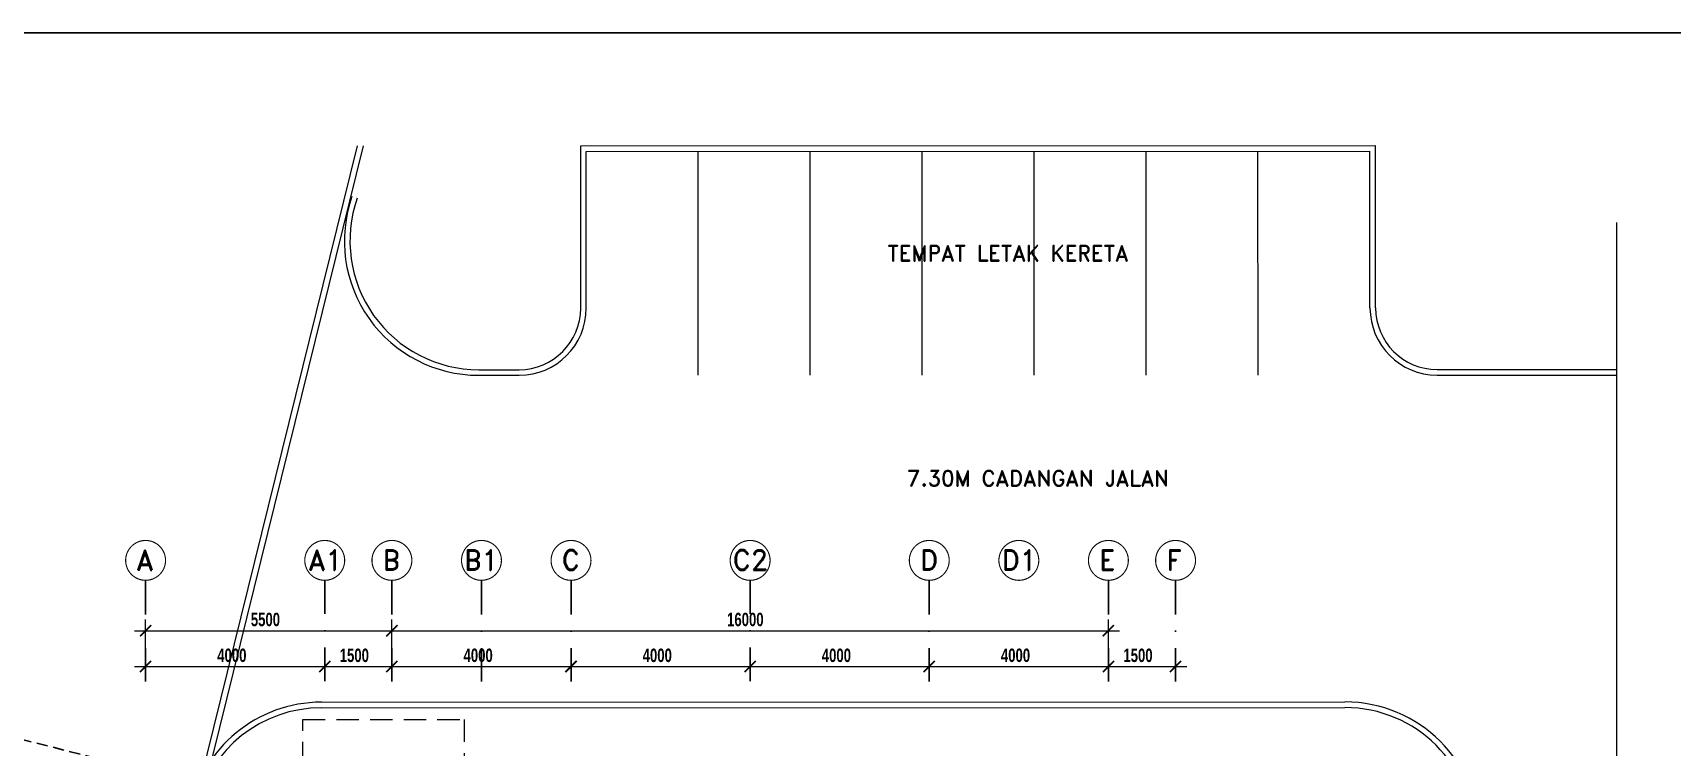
# Model space of a CAD drawing. Header units: inches. Extents: x -86493719 to 430035, y 21644 to 1519532.
# Drawn here: x 37615 to 74225, y 85295 to 101252 of the extents above; entities that cross this region are included whole.
import ezdxf
from ezdxf.enums import TextEntityAlignment as Align

# ---------------------------------------------------------------- set-up
doc = ezdxf.new("R2010")
doc.units = ezdxf.units.IN
doc.header["$MEASUREMENT"] = 0
for name, pattern in [('DASHDOT', [1, 0.5, -0.25, 0, -0.25]), ('DASHED2', [0.375, 0.25, -0.125]), ('HIDDEN', [0.375, 0.25, -0.125])]:
    doc.linetypes.add(name, pattern=pattern)
for name, color, linetype in [('carpark', 8, 'Continuous'), ('drain', 8, 'Continuous'), ('GRID', 8, 'DASHDOT'), ('GRID-TEXT', 8, 'Continuous'), ('kerb', 8, 'Continuous'), ('t.block', 4, 'Continuous')]:
    doc.layers.add(name, color=color, linetype=linetype)
for name, color, linetype, lineweight in [('dim', 8, 'Continuous', 20), ('line', 8, 'Continuous', 9), ('LW', 8, 'Continuous', 20), ('t3', 8, 'Continuous', 25)]:
    doc.layers.add(name, color=color, linetype=linetype, lineweight=lineweight)
doc.styles.add('style1', font='romand.shx', dxfattribs={"height": 250})
doc.styles.add('style2', font='sanssb__.ttf', dxfattribs={"height": 1200})
doc.styles.add('VERDANA1000', font='romand.shx', dxfattribs={"height": 1000})

msp = doc.modelspace()

# ---------------------------------------------------------------- linework, layer by layer
at = {"linetype": 'ByBlock', "const_width": 37.5}
for points in [[(40259, 88023), (40009, 87773)], [(45509, 87773), (45759, 88023)], [(45759, 88023), (45509, 87773)], [(61509, 87773), (61759, 88023)], [(40259, 87223), (40009, 86973)], [(44259, 87223), (44009, 86973)], [(44009, 86973), (44259, 87223)], [(45759, 87223), (45509, 86973)], [(45509, 86973), (45759, 87223)], [(49509, 86973), (49759, 87223)], [(49759, 87223), (49509, 86973)], [(53509, 86973), (53759, 87223)], [(53759, 87223), (53509, 86973)], [(57759, 87223), (57509, 86973)], [(57509, 86973), (57759, 87223)], [(61509, 86973), (61759, 87223)], [(61759, 87223), (61509, 86973)], [(63009, 86973), (63259, 87223)]]:
    msp.add_lwpolyline(points, dxfattribs=at)
at = {"layer": 'carpark', "linetype": 'Continuous', "lineweight": 0}
for p, q in [((52476, 93603), (52475, 98603)), ((54976, 93603), (54975, 98603)), ((57476, 93604), (57475, 98604)), ((59976, 93604), (59975, 98604)), ((62476, 93605), (62475, 98605)), ((64976, 93605), (64975, 98605))]:
    msp.add_line(p, q, dxfattribs=at)
at = {"layer": 'dim'}
for p, q in [((39884, 87898), (45884, 87898)), ((40134, 87404), (40134, 88148)), ((45384, 87898), (61884, 87898)), ((45634, 87404), (45634, 88148)), ((45634, 87404), (45634, 88148)), ((61634, 87404), (61634, 88148)), ((39884, 87098), (44384, 87098)), ((43884, 87098), (45884, 87098)), ((45384, 87098), (49884, 87098)), ((49384, 87098), (53884, 87098)), ((53384, 87098), (57884, 87098)), ((57384, 87098), (61884, 87098)), ((61384, 87098), (63384, 87098))]:
    msp.add_line(p, q, dxfattribs=at)
at = {"layer": 'drain', "linetype": 'DASHED2', "ltscale": 1000}
msp.add_line((34062, 86282), (41480, 84450), dxfattribs=at)
at = {"layer": 'GRID', "ltscale": 1500}
for p, q in [((40134, 86761), (40134, 89023)), ((47634, 86761), (47634, 89023)), ((49634, 86761), (49634, 89023)), ((53634, 89023), (53634, 86761)), ((57634, 86761), (57634, 89023)), ((61634, 86761), (61634, 89023)), ((63134, 86761), (63134, 89023))]:
    msp.add_line(p, q, dxfattribs=at)
at = {"layer": 'GRID', "linetype": 'DASHDOT', "ltscale": 1500}
for p, q in [((44134, 89023), (44134, 86761)), ((45634, 86761), (45634, 89023))]:
    msp.add_line(p, q, dxfattribs=at)
at = {"layer": 'GRID-TEXT', "const_width": 24.7}
for points in [[(40580, 89468, 1), (39689, 89468, 0.414214), (40134, 89023, 0.414214), (40580, 89468, 1)], [(44580, 89468, 1), (43689, 89468, 0.414214), (44134, 89023, 0.414214), (44580, 89468, 1)], [(46080, 89468, 1), (45189, 89468, 0.414214), (45634, 89023, 0.414214), (46080, 89468, 1)], [(48080, 89468, 1), (47189, 89468, 0.414214), (47634, 89023, 0.414214), (48080, 89468, 1)], [(50080, 89468, 1), (49189, 89468, 0.414214), (49634, 89023, 0.414214), (50080, 89468, 1)], [(54080, 89468, 1), (53189, 89468, 0.414214), (53634, 89023, 0.414214), (54080, 89468, 1)], [(58080, 89468, 1), (57189, 89468, 0.414214), (57634, 89023, 0.414214), (58080, 89468, 1)], [(60080, 89468, 1), (59189, 89468, 0.414214), (59634, 89023, 0.414214), (60080, 89468, 1)], [(62080, 89468, 1), (61189, 89468, 0.414214), (61634, 89023, 0.414214), (62080, 89468, 1)], [(63580, 89468, 1), (62689, 89468, 0.414214), (63134, 89023, 0.414214), (63580, 89468, 1)]]:
    msp.add_lwpolyline(points, format="xyb", dxfattribs=at)
at = {"layer": 'kerb', "linetype": 'Continuous', "lineweight": 0}
for p, q in [((44861, 98724), (31989, 46632)), ((44990, 98724), (32111, 46602)), ((49850, 98727), (67600, 98731)), ((49851, 95102), (49850, 98727)), ((49975, 98602), (67475, 98606)), ((49976, 95102), (49975, 98602)), ((67476, 95106), (67475, 98606)), ((67601, 95106), (67600, 98731)), ((47574, 93727), (48476, 93727)), ((47574, 93602), (48476, 93602))]:
    msp.add_line(p, q, dxfattribs=at)
for centre, radius, start, end in [((47573, 96602), 3000, 160.6234, 270.0124), ((47573, 96602), 2875, 160.6234, 270.0124), ((48476, 95102), 1500, 270.0124, 0.0124), ((48476, 95102), 1375, 270.0124, 0.0124), ((68976, 95106), 1500, 180.0124, 270.0124), ((68976, 95106), 1375, 180.0124, 270.0124)]:
    msp.add_arc(centre, radius, start, end, dxfattribs=at)
at = {"layer": 'line'}
msp.add_line((72980, 97016), (72980, 62826), dxfattribs=at)
at = {"layer": 'LW'}
for p, q in [((68976, 93731), (72980, 93732)), ((68976, 93606), (72980, 93607))]:
    msp.add_line(p, q, dxfattribs=at)
at = {"layer": 'LW', "linetype": 'Continuous', "lineweight": 0}
for p, q in [((44063, 86301), (66918, 86306)), ((44063, 86176), (66918, 86181))]:
    msp.add_line(p, q, dxfattribs=at)
at = {"layer": 'LW', "linetype": 'HIDDEN', "ltscale": 2000}
msp.add_lwpolyline([(43648, 85915), (47248, 85915), (47248, 81915), (43648, 81915)], close=True, dxfattribs=at)
at = {"layer": 'LW', "linetype": 'Continuous', "lineweight": 0}
for centre, radius, start, end in [((44064, 83301), 3000, 90.0124, 169.078), ((44064, 83301), 2875, 90.0124, 166.7142), ((66919, 83306), 3000, 0.0124, 90.0124), ((66919, 83306), 2875, 0.0124, 90.0124)]:
    msp.add_arc(centre, radius, start, end, dxfattribs=at)
at = {"layer": 't.block', "color": 7, "ltscale": 0.5}
msp.add_lwpolyline([(111929, 23184), (17074, 23184), (17074, 101252), (111929, 101252)], close=True, dxfattribs=at)

# ---------------------------------------------------------------- texts
at = {"layer": 'dim', "style": 'style2', "width": 0.7}
for s, p in [('5500', (42484, 87998)), ('16000', (53119, 87998)), ('4000', (41734, 87198)), ('1500', (44469, 87198)), ('4000', (47234, 87198)), ('4000', (51234, 87198)), ('4000', (55234, 87198)), ('4000', (59234, 87198)), ('1500', (61969, 87198))]:
    msp.add_text(s, height=300, dxfattribs=at).set_placement(p)
at = {"layer": 'GRID-TEXT', "style": 'style1'}
for s, p in [('A', (39926, 89253)), ('A1', (43764, 89253)), ('B', (45426, 89253)), ('B1', (47248, 89253)), ('C', (49426, 89253)), ('C2', (53244, 89253)), ('D', (57426, 89253)), ('D1', (59250, 89253)), ('E', (61426, 89253)), ('F', (62926, 89253))]:
    msp.add_text(s, height=450, dxfattribs=at).set_placement(p)
at = {"layer": 't3', "style": 'VERDANA1000'}
for s, p in [('TEMPAT LETAK KERETA', (59391, 96329)), ('7.30M CADANGAN JALAN', (60061, 91302))]:
    msp.add_text(s, height=350, dxfattribs=at).set_placement(p, align=Align.MIDDLE_CENTER)

doc.saveas('drawing.dxf')
